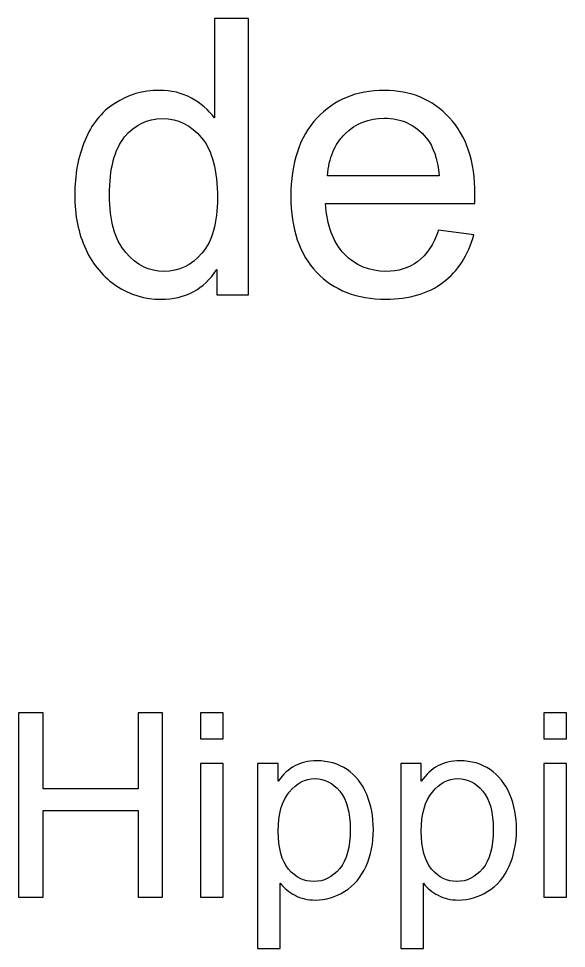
# Model space of a CAD drawing. Header units: millimetres. Extents: x -494 to 494, y -418 to 418.
# Drawn here: x -324.63 to -306.6, y -392.49 to -361.9 of the extents above; entities that cross this region are included whole.
import ezdxf

# ---------------------------------------------------------------- set-up
doc = ezdxf.new("R2010")
doc.units = ezdxf.units.MM
doc.header["$MEASUREMENT"] = 0

msp = doc.modelspace()

# ---------------------------------------------------------------- linework, layer by layer
at = {"color": 250}
for points, knots in [([(-318.1113, -370.9889), (-318.1113, -370.9889), (-318.1113, -370.1528), (-318.1113, -370.1528), (-318.1113, -370.1528), (-318.5283, -370.8026), (-319.1421, -371.1286), (-319.9528, -371.1286), (-319.9528, -371.1286), (-320.4777, -371.1286), (-320.9603, -370.9847), (-321.3985, -370.6947), (-321.3985, -370.6947), (-321.8387, -370.4068), (-322.1795, -370.0025), (-322.4229, -369.4861), (-322.4229, -369.4861), (-322.6642, -368.9675), (-322.7849, -368.3727), (-322.7849, -367.6996), (-322.7849, -367.6996), (-322.7849, -367.0434), (-322.6748, -366.4486), (-322.4568, -365.9131), (-322.4568, -365.9131), (-322.2367, -365.3797), (-321.9086, -364.9691), (-321.4704, -364.6855), (-321.4704, -364.6855), (-321.0344, -364.3997), (-320.5433, -364.2579), (-320.0036, -364.2579), (-320.0036, -364.2579), (-319.6057, -364.2579), (-319.2522, -364.3426), (-318.9431, -364.5098), (-318.9431, -364.5098), (-318.6341, -364.677), (-318.3822, -364.8971), (-318.1875, -365.1659), (-318.1875, -365.1659), (-318.1875, -365.1659), (-318.1875, -361.8957), (-318.1875, -361.8957), (-318.1875, -361.8957), (-318.1875, -361.8957), (-317.0699, -361.8957), (-317.0699, -361.8957), (-317.0699, -361.8957), (-317.0699, -361.8957), (-317.0699, -370.9889), (-317.0699, -370.9889), (-317.0699, -370.9889), (-317.0699, -370.9889), (-318.1113, -370.9889), (-318.1113, -370.9889)], [0, 0, 0, 0, 0.0666667, 0.0666667, 0.0666667, 0.0666667, 0.1333333, 0.1333333, 0.1333333, 0.1333333, 0.2, 0.2, 0.2, 0.2, 0.2666667, 0.2666667, 0.2666667, 0.2666667, 0.3333333, 0.3333333, 0.3333333, 0.3333333, 0.4, 0.4, 0.4, 0.4, 0.4666667, 0.4666667, 0.4666667, 0.4666667, 0.5333333, 0.5333333, 0.5333333, 0.5333333, 0.6, 0.6, 0.6, 0.6, 0.6666667, 0.6666667, 0.6666667, 0.6666667, 0.7333333, 0.7333333, 0.7333333, 0.7333333, 0.8, 0.8, 0.8, 0.8, 0.8666667, 0.8666667, 0.8666667, 0.8666667, 1, 1, 1, 1]), ([(-310.8067, -368.8553), (-310.8067, -368.8553), (-309.651, -369.0077), (-309.651, -369.0077), (-309.651, -369.0077), (-309.8309, -369.6787), (-310.1675, -370.2015), (-310.6585, -370.5719), (-310.6585, -370.5719), (-311.1496, -370.9423), (-311.7761, -371.1286), (-312.5402, -371.1286), (-312.5402, -371.1286), (-313.5012, -371.1286), (-314.2632, -370.8323), (-314.8262, -370.2396), (-314.8262, -370.2396), (-315.3893, -369.649), (-315.6708, -368.8172), (-315.6708, -367.7483), (-315.6708, -367.7483), (-315.6708, -366.6434), (-315.3872, -365.784), (-314.8178, -365.1744), (-314.8178, -365.1744), (-314.2484, -364.5627), (-313.5097, -364.2579), (-312.6016, -364.2579), (-312.6016, -364.2579), (-311.7232, -364.2579), (-311.0057, -364.5563), (-310.449, -365.1554), (-310.449, -365.1554), (-309.8923, -365.7544), (-309.6129, -366.5968), (-309.6129, -367.6827), (-309.6129, -367.6827), (-309.6129, -367.7483), (-309.615, -367.8478), (-309.6192, -367.979), (-309.6192, -367.979), (-309.6192, -367.979), (-314.5278, -367.979), (-314.5278, -367.979), (-314.5278, -367.979), (-314.4855, -368.7008), (-314.2823, -369.2553), (-313.914, -369.6385), (-313.914, -369.6385), (-313.5478, -370.0216), (-313.0885, -370.2142), (-312.5402, -370.2142), (-312.5402, -370.2142), (-312.1317, -370.2142), (-311.7825, -370.1062), (-311.4946, -369.8903), (-311.4946, -369.8903), (-311.2046, -369.6744), (-310.976, -369.3294), (-310.8067, -368.8553)], [0, 0, 0, 0, 0.0625, 0.0625, 0.0625, 0.0625, 0.125, 0.125, 0.125, 0.125, 0.1875, 0.1875, 0.1875, 0.1875, 0.25, 0.25, 0.25, 0.25, 0.3125, 0.3125, 0.3125, 0.3125, 0.375, 0.375, 0.375, 0.375, 0.4375, 0.4375, 0.4375, 0.4375, 0.5, 0.5, 0.5, 0.5, 0.5625, 0.5625, 0.5625, 0.5625, 0.625, 0.625, 0.625, 0.625, 0.6875, 0.6875, 0.6875, 0.6875, 0.75, 0.75, 0.75, 0.75, 0.8125, 0.8125, 0.8125, 0.8125, 0.875, 0.875, 0.875, 0.875, 1, 1, 1, 1]), ([(-321.6419, -367.7017), (-321.6419, -368.5441), (-321.4641, -369.1728), (-321.1064, -369.5898), (-321.1064, -369.5898), (-320.7508, -370.0068), (-320.3296, -370.2142), (-319.8448, -370.2142), (-319.8448, -370.2142), (-319.3559, -370.2142), (-318.941, -370.0152), (-318.5981, -369.6173), (-318.5981, -369.6173), (-318.2573, -369.2194), (-318.0859, -368.6119), (-318.0859, -367.7948), (-318.0859, -367.7948), (-318.0859, -366.8974), (-318.2595, -366.237), (-318.6087, -365.8158), (-318.6087, -365.8158), (-318.9558, -365.3945), (-319.3855, -365.185), (-319.8956, -365.185), (-319.8956, -365.185), (-320.3931, -365.185), (-320.8079, -365.3861), (-321.1424, -365.7904), (-321.1424, -365.7904), (-321.4747, -366.1946), (-321.6419, -366.8318), (-321.6419, -367.7017)], [0, 0, 0, 0, 0.1111111, 0.1111111, 0.1111111, 0.1111111, 0.2222222, 0.2222222, 0.2222222, 0.2222222, 0.3333333, 0.3333333, 0.3333333, 0.3333333, 0.4444444, 0.4444444, 0.4444444, 0.4444444, 0.5555556, 0.5555556, 0.5555556, 0.5555556, 0.6666667, 0.6666667, 0.6666667, 0.6666667, 0.7777778, 0.7777778, 0.7777778, 0.7777778, 1, 1, 1, 1]), ([(-314.4643, -367.0646), (-314.4643, -367.0646), (-310.794, -367.0646), (-310.794, -367.0646), (-310.794, -367.0646), (-310.8427, -366.51), (-310.9845, -366.0952), (-311.2152, -365.8179), (-311.2152, -365.8179), (-311.5687, -365.3882), (-312.0301, -365.1723), (-312.5953, -365.1723), (-312.5953, -365.1723), (-313.1075, -365.1723), (-313.5372, -365.3437), (-313.8864, -365.6866), (-313.8864, -365.6866), (-314.2336, -366.0295), (-314.4262, -366.4889), (-314.4643, -367.0646)], [0, 0, 0, 0, 0.1666667, 0.1666667, 0.1666667, 0.1666667, 0.3333333, 0.3333333, 0.3333333, 0.3333333, 0.5, 0.5, 0.5, 0.5, 0.6666667, 0.6666667, 0.6666667, 0.6666667, 1, 1, 1, 1]), ([(-324.6333, -390.803), (-324.6333, -390.803), (-324.6333, -384.7408), (-324.6333, -384.7408), (-324.6333, -384.7408), (-324.6333, -384.7408), (-323.829, -384.7408), (-323.829, -384.7408), (-323.829, -384.7408), (-323.829, -384.7408), (-323.829, -387.2385), (-323.829, -387.2385), (-323.829, -387.2385), (-323.829, -387.2385), (-320.6963, -387.2385), (-320.6963, -387.2385), (-320.6963, -387.2385), (-320.6963, -387.2385), (-320.6963, -384.7408), (-320.6963, -384.7408), (-320.6963, -384.7408), (-320.6963, -384.7408), (-319.8919, -384.7408), (-319.8919, -384.7408), (-319.8919, -384.7408), (-319.8919, -384.7408), (-319.8919, -390.803), (-319.8919, -390.803), (-319.8919, -390.803), (-319.8919, -390.803), (-320.6963, -390.803), (-320.6963, -390.803), (-320.6963, -390.803), (-320.6963, -390.803), (-320.6963, -387.9497), (-320.6963, -387.9497), (-320.6963, -387.9497), (-320.6963, -387.9497), (-323.829, -387.9497), (-323.829, -387.9497), (-323.829, -387.9497), (-323.829, -387.9497), (-323.829, -390.803), (-323.829, -390.803), (-323.829, -390.803), (-323.829, -390.803), (-324.6333, -390.803), (-324.6333, -390.803)], [0, 0, 0, 0, 0.0769231, 0.0769231, 0.0769231, 0.0769231, 0.1538462, 0.1538462, 0.1538462, 0.1538462, 0.2307692, 0.2307692, 0.2307692, 0.2307692, 0.3076923, 0.3076923, 0.3076923, 0.3076923, 0.3846154, 0.3846154, 0.3846154, 0.3846154, 0.4615385, 0.4615385, 0.4615385, 0.4615385, 0.5384615, 0.5384615, 0.5384615, 0.5384615, 0.6153846, 0.6153846, 0.6153846, 0.6153846, 0.6923077, 0.6923077, 0.6923077, 0.6923077, 0.7692308, 0.7692308, 0.7692308, 0.7692308, 0.8461538, 0.8461538, 0.8461538, 0.8461538, 1, 1, 1, 1]), ([(-318.6459, -385.5875), (-318.6459, -385.5875), (-318.6459, -384.7408), (-318.6459, -384.7408), (-318.6459, -384.7408), (-318.6459, -384.7408), (-317.9008, -384.7408), (-317.9008, -384.7408), (-317.9008, -384.7408), (-317.9008, -384.7408), (-317.9008, -385.5875), (-317.9008, -385.5875), (-317.9008, -385.5875), (-317.9008, -385.5875), (-318.6459, -385.5875), (-318.6459, -385.5875)], [0, 0, 0, 0, 0.2, 0.2, 0.2, 0.2, 0.4, 0.4, 0.4, 0.4, 0.6, 0.6, 0.6, 0.6, 1, 1, 1, 1]), ([(-307.3471, -385.5875), (-307.3471, -385.5875), (-307.3471, -384.7408), (-307.3471, -384.7408), (-307.3471, -384.7408), (-307.3471, -384.7408), (-306.602, -384.7408), (-306.602, -384.7408), (-306.602, -384.7408), (-306.602, -384.7408), (-306.602, -385.5875), (-306.602, -385.5875), (-306.602, -385.5875), (-306.602, -385.5875), (-307.3471, -385.5875), (-307.3471, -385.5875)], [0, 0, 0, 0, 0.2, 0.2, 0.2, 0.2, 0.4, 0.4, 0.4, 0.4, 0.6, 0.6, 0.6, 0.6, 1, 1, 1, 1]), ([(-316.7649, -392.4879), (-316.7649, -392.4879), (-316.7649, -386.4088), (-316.7649, -386.4088), (-316.7649, -386.4088), (-316.7649, -386.4088), (-316.0876, -386.4088), (-316.0876, -386.4088), (-316.0876, -386.4088), (-316.0876, -386.4088), (-316.0876, -386.9859), (-316.0876, -386.9859), (-316.0876, -386.9859), (-315.9281, -386.763), (-315.7475, -386.5951), (-315.5457, -386.4836), (-315.5457, -386.4836), (-315.3453, -386.3721), (-315.1012, -386.3156), (-314.8147, -386.3156), (-314.8147, -386.3156), (-314.4394, -386.3156), (-314.1092, -386.4116), (-313.8227, -386.6049), (-313.8227, -386.6049), (-313.5363, -386.7968), (-313.3204, -387.0692), (-313.1736, -387.4191), (-313.1736, -387.4191), (-313.0283, -387.7705), (-312.9549, -388.1543), (-312.9549, -388.5734), (-312.9549, -388.5734), (-312.9549, -389.0208), (-313.0353, -389.4243), (-313.1962, -389.7842), (-313.1962, -389.7842), (-313.3571, -390.1426), (-313.5913, -390.4178), (-313.8989, -390.6097), (-313.8989, -390.6097), (-314.2051, -390.8002), (-314.5283, -390.8961), (-314.8669, -390.8961), (-314.8669, -390.8961), (-315.1153, -390.8961), (-315.3383, -390.8439), (-315.5344, -390.7395), (-315.5344, -390.7395), (-315.732, -390.6351), (-315.8928, -390.5038), (-316.0198, -390.3444), (-316.0198, -390.3444), (-316.0198, -390.3444), (-316.0198, -392.4879), (-316.0198, -392.4879), (-316.0198, -392.4879), (-316.0198, -392.4879), (-316.7649, -392.4879), (-316.7649, -392.4879)], [0, 0, 0, 0, 0.0625, 0.0625, 0.0625, 0.0625, 0.125, 0.125, 0.125, 0.125, 0.1875, 0.1875, 0.1875, 0.1875, 0.25, 0.25, 0.25, 0.25, 0.3125, 0.3125, 0.3125, 0.3125, 0.375, 0.375, 0.375, 0.375, 0.4375, 0.4375, 0.4375, 0.4375, 0.5, 0.5, 0.5, 0.5, 0.5625, 0.5625, 0.5625, 0.5625, 0.625, 0.625, 0.625, 0.625, 0.6875, 0.6875, 0.6875, 0.6875, 0.75, 0.75, 0.75, 0.75, 0.8125, 0.8125, 0.8125, 0.8125, 0.875, 0.875, 0.875, 0.875, 1, 1, 1, 1]), ([(-312.056, -392.4879), (-312.056, -392.4879), (-312.056, -386.4088), (-312.056, -386.4088), (-312.056, -386.4088), (-312.056, -386.4088), (-311.3787, -386.4088), (-311.3787, -386.4088), (-311.3787, -386.4088), (-311.3787, -386.4088), (-311.3787, -386.9859), (-311.3787, -386.9859), (-311.3787, -386.9859), (-311.2192, -386.763), (-311.0386, -386.5951), (-310.8368, -386.4836), (-310.8368, -386.4836), (-310.6364, -386.3721), (-310.3923, -386.3156), (-310.1058, -386.3156), (-310.1058, -386.3156), (-309.7305, -386.3156), (-309.4003, -386.4116), (-309.1138, -386.6049), (-309.1138, -386.6049), (-308.8274, -386.7968), (-308.6115, -387.0692), (-308.4647, -387.4191), (-308.4647, -387.4191), (-308.3194, -387.7705), (-308.246, -388.1543), (-308.246, -388.5734), (-308.246, -388.5734), (-308.246, -389.0208), (-308.3264, -389.4243), (-308.4873, -389.7842), (-308.4873, -389.7842), (-308.6482, -390.1426), (-308.8824, -390.4178), (-309.19, -390.6097), (-309.19, -390.6097), (-309.4962, -390.8002), (-309.8194, -390.8961), (-310.158, -390.8961), (-310.158, -390.8961), (-310.4064, -390.8961), (-310.6294, -390.8439), (-310.8255, -390.7395), (-310.8255, -390.7395), (-311.0231, -390.6351), (-311.1839, -390.5038), (-311.3109, -390.3444), (-311.3109, -390.3444), (-311.3109, -390.3444), (-311.3109, -392.4879), (-311.3109, -392.4879), (-311.3109, -392.4879), (-311.3109, -392.4879), (-312.056, -392.4879), (-312.056, -392.4879)], [0, 0, 0, 0, 0.0625, 0.0625, 0.0625, 0.0625, 0.125, 0.125, 0.125, 0.125, 0.1875, 0.1875, 0.1875, 0.1875, 0.25, 0.25, 0.25, 0.25, 0.3125, 0.3125, 0.3125, 0.3125, 0.375, 0.375, 0.375, 0.375, 0.4375, 0.4375, 0.4375, 0.4375, 0.5, 0.5, 0.5, 0.5, 0.5625, 0.5625, 0.5625, 0.5625, 0.625, 0.625, 0.625, 0.625, 0.6875, 0.6875, 0.6875, 0.6875, 0.75, 0.75, 0.75, 0.75, 0.8125, 0.8125, 0.8125, 0.8125, 0.875, 0.875, 0.875, 0.875, 1, 1, 1, 1]), ([(-318.6459, -390.803), (-318.6459, -390.803), (-318.6459, -386.4088), (-318.6459, -386.4088), (-318.6459, -386.4088), (-318.6459, -386.4088), (-317.9008, -386.4088), (-317.9008, -386.4088), (-317.9008, -386.4088), (-317.9008, -386.4088), (-317.9008, -390.803), (-317.9008, -390.803), (-317.9008, -390.803), (-317.9008, -390.803), (-318.6459, -390.803), (-318.6459, -390.803)], [0, 0, 0, 0, 0.2, 0.2, 0.2, 0.2, 0.4, 0.4, 0.4, 0.4, 0.6, 0.6, 0.6, 0.6, 1, 1, 1, 1]), ([(-307.3471, -390.803), (-307.3471, -390.803), (-307.3471, -386.4088), (-307.3471, -386.4088), (-307.3471, -386.4088), (-307.3471, -386.4088), (-306.602, -386.4088), (-306.602, -386.4088), (-306.602, -386.4088), (-306.602, -386.4088), (-306.602, -390.803), (-306.602, -390.803), (-306.602, -390.803), (-306.602, -390.803), (-307.3471, -390.803), (-307.3471, -390.803)], [0, 0, 0, 0, 0.2, 0.2, 0.2, 0.2, 0.4, 0.4, 0.4, 0.4, 0.6, 0.6, 0.6, 0.6, 1, 1, 1, 1]), ([(-316.0876, -388.6327), (-316.0876, -389.1957), (-315.9733, -389.612), (-315.7461, -389.8815), (-315.7461, -389.8815), (-315.5175, -390.1511), (-315.2409, -390.2865), (-314.9163, -390.2865), (-314.9163, -390.2865), (-314.5861, -390.2865), (-314.3039, -390.1468), (-314.0697, -389.8674), (-314.0697, -389.8674), (-313.834, -389.588), (-313.7169, -389.1562), (-313.7169, -388.5706), (-313.7169, -388.5706), (-313.7169, -388.0118), (-313.8312, -387.5941), (-314.0612, -387.3161), (-314.0612, -387.3161), (-314.2912, -387.0381), (-314.565, -386.8999), (-314.8839, -386.8999), (-314.8839, -386.8999), (-315.2, -386.8999), (-315.4794, -387.048), (-315.7221, -387.3429), (-315.7221, -387.3429), (-315.9662, -387.6393), (-316.0876, -388.0683), (-316.0876, -388.6327)], [0, 0, 0, 0, 0.1111111, 0.1111111, 0.1111111, 0.1111111, 0.2222222, 0.2222222, 0.2222222, 0.2222222, 0.3333333, 0.3333333, 0.3333333, 0.3333333, 0.4444444, 0.4444444, 0.4444444, 0.4444444, 0.5555556, 0.5555556, 0.5555556, 0.5555556, 0.6666667, 0.6666667, 0.6666667, 0.6666667, 0.7777778, 0.7777778, 0.7777778, 0.7777778, 1, 1, 1, 1]), ([(-311.3787, -388.6327), (-311.3787, -389.1957), (-311.2644, -389.612), (-311.0372, -389.8815), (-311.0372, -389.8815), (-310.8086, -390.1511), (-310.532, -390.2865), (-310.2074, -390.2865), (-310.2074, -390.2865), (-309.8772, -390.2865), (-309.595, -390.1468), (-309.3608, -389.8674), (-309.3608, -389.8674), (-309.1251, -389.588), (-309.008, -389.1562), (-309.008, -388.5706), (-309.008, -388.5706), (-309.008, -388.0118), (-309.1223, -387.5941), (-309.3523, -387.3161), (-309.3523, -387.3161), (-309.5823, -387.0381), (-309.8561, -386.8999), (-310.175, -386.8999), (-310.175, -386.8999), (-310.4911, -386.8999), (-310.7705, -387.048), (-311.0132, -387.3429), (-311.0132, -387.3429), (-311.2573, -387.6393), (-311.3787, -388.0683), (-311.3787, -388.6327)], [0, 0, 0, 0, 0.1111111, 0.1111111, 0.1111111, 0.1111111, 0.2222222, 0.2222222, 0.2222222, 0.2222222, 0.3333333, 0.3333333, 0.3333333, 0.3333333, 0.4444444, 0.4444444, 0.4444444, 0.4444444, 0.5555556, 0.5555556, 0.5555556, 0.5555556, 0.6666667, 0.6666667, 0.6666667, 0.6666667, 0.7777778, 0.7777778, 0.7777778, 0.7777778, 1, 1, 1, 1])]:
    msp.add_open_spline(points, degree=3, knots=knots, dxfattribs=at)
at = {"lineweight": 9}
for points, knots in [([(-318.1113, -370.9889), (-318.1113, -370.9889), (-318.1113, -370.1528), (-318.1113, -370.1528), (-318.1113, -370.1528), (-318.5283, -370.8026), (-319.1421, -371.1286), (-319.9528, -371.1286), (-319.9528, -371.1286), (-320.4777, -371.1286), (-320.9603, -370.9847), (-321.3985, -370.6947), (-321.3985, -370.6947), (-321.8387, -370.4068), (-322.1795, -370.0025), (-322.4229, -369.4861), (-322.4229, -369.4861), (-322.6642, -368.9675), (-322.7849, -368.3727), (-322.7849, -367.6996), (-322.7849, -367.6996), (-322.7849, -367.0434), (-322.6748, -366.4486), (-322.4568, -365.9131), (-322.4568, -365.9131), (-322.2367, -365.3797), (-321.9086, -364.9691), (-321.4704, -364.6855), (-321.4704, -364.6855), (-321.0344, -364.3997), (-320.5433, -364.2579), (-320.0036, -364.2579), (-320.0036, -364.2579), (-319.6057, -364.2579), (-319.2522, -364.3426), (-318.9431, -364.5098), (-318.9431, -364.5098), (-318.6341, -364.677), (-318.3822, -364.8971), (-318.1875, -365.1659), (-318.1875, -365.1659), (-318.1875, -365.1659), (-318.1875, -361.8957), (-318.1875, -361.8957), (-318.1875, -361.8957), (-318.1875, -361.8957), (-317.0699, -361.8957), (-317.0699, -361.8957), (-317.0699, -361.8957), (-317.0699, -361.8957), (-317.0699, -370.9889), (-317.0699, -370.9889), (-317.0699, -370.9889), (-317.0699, -370.9889), (-318.1113, -370.9889), (-318.1113, -370.9889)], [0, 0, 0, 0, 0.0666667, 0.0666667, 0.0666667, 0.0666667, 0.1333333, 0.1333333, 0.1333333, 0.1333333, 0.2, 0.2, 0.2, 0.2, 0.2666667, 0.2666667, 0.2666667, 0.2666667, 0.3333333, 0.3333333, 0.3333333, 0.3333333, 0.4, 0.4, 0.4, 0.4, 0.4666667, 0.4666667, 0.4666667, 0.4666667, 0.5333333, 0.5333333, 0.5333333, 0.5333333, 0.6, 0.6, 0.6, 0.6, 0.6666667, 0.6666667, 0.6666667, 0.6666667, 0.7333333, 0.7333333, 0.7333333, 0.7333333, 0.8, 0.8, 0.8, 0.8, 0.8666667, 0.8666667, 0.8666667, 0.8666667, 1, 1, 1, 1]), ([(-310.8067, -368.8553), (-310.8067, -368.8553), (-309.651, -369.0077), (-309.651, -369.0077), (-309.651, -369.0077), (-309.8309, -369.6787), (-310.1675, -370.2015), (-310.6585, -370.5719), (-310.6585, -370.5719), (-311.1496, -370.9423), (-311.7761, -371.1286), (-312.5402, -371.1286), (-312.5402, -371.1286), (-313.5012, -371.1286), (-314.2632, -370.8323), (-314.8262, -370.2396), (-314.8262, -370.2396), (-315.3893, -369.649), (-315.6708, -368.8172), (-315.6708, -367.7483), (-315.6708, -367.7483), (-315.6708, -366.6434), (-315.3872, -365.784), (-314.8178, -365.1744), (-314.8178, -365.1744), (-314.2484, -364.5627), (-313.5097, -364.2579), (-312.6016, -364.2579), (-312.6016, -364.2579), (-311.7232, -364.2579), (-311.0057, -364.5563), (-310.449, -365.1554), (-310.449, -365.1554), (-309.8923, -365.7544), (-309.6129, -366.5968), (-309.6129, -367.6827), (-309.6129, -367.6827), (-309.6129, -367.7483), (-309.615, -367.8478), (-309.6192, -367.979), (-309.6192, -367.979), (-309.6192, -367.979), (-314.5278, -367.979), (-314.5278, -367.979), (-314.5278, -367.979), (-314.4855, -368.7008), (-314.2823, -369.2553), (-313.914, -369.6385), (-313.914, -369.6385), (-313.5478, -370.0216), (-313.0885, -370.2142), (-312.5402, -370.2142), (-312.5402, -370.2142), (-312.1317, -370.2142), (-311.7825, -370.1062), (-311.4946, -369.8903), (-311.4946, -369.8903), (-311.2046, -369.6744), (-310.976, -369.3294), (-310.8067, -368.8553)], [0, 0, 0, 0, 0.0625, 0.0625, 0.0625, 0.0625, 0.125, 0.125, 0.125, 0.125, 0.1875, 0.1875, 0.1875, 0.1875, 0.25, 0.25, 0.25, 0.25, 0.3125, 0.3125, 0.3125, 0.3125, 0.375, 0.375, 0.375, 0.375, 0.4375, 0.4375, 0.4375, 0.4375, 0.5, 0.5, 0.5, 0.5, 0.5625, 0.5625, 0.5625, 0.5625, 0.625, 0.625, 0.625, 0.625, 0.6875, 0.6875, 0.6875, 0.6875, 0.75, 0.75, 0.75, 0.75, 0.8125, 0.8125, 0.8125, 0.8125, 0.875, 0.875, 0.875, 0.875, 1, 1, 1, 1]), ([(-321.6419, -367.7017), (-321.6419, -368.5441), (-321.4641, -369.1728), (-321.1064, -369.5898), (-321.1064, -369.5898), (-320.7508, -370.0068), (-320.3296, -370.2142), (-319.8448, -370.2142), (-319.8448, -370.2142), (-319.3559, -370.2142), (-318.941, -370.0152), (-318.5981, -369.6173), (-318.5981, -369.6173), (-318.2573, -369.2194), (-318.0859, -368.6119), (-318.0859, -367.7948), (-318.0859, -367.7948), (-318.0859, -366.8974), (-318.2595, -366.237), (-318.6087, -365.8158), (-318.6087, -365.8158), (-318.9558, -365.3945), (-319.3855, -365.185), (-319.8956, -365.185), (-319.8956, -365.185), (-320.3931, -365.185), (-320.8079, -365.3861), (-321.1424, -365.7904), (-321.1424, -365.7904), (-321.4747, -366.1946), (-321.6419, -366.8318), (-321.6419, -367.7017)], [0, 0, 0, 0, 0.1111111, 0.1111111, 0.1111111, 0.1111111, 0.2222222, 0.2222222, 0.2222222, 0.2222222, 0.3333333, 0.3333333, 0.3333333, 0.3333333, 0.4444444, 0.4444444, 0.4444444, 0.4444444, 0.5555556, 0.5555556, 0.5555556, 0.5555556, 0.6666667, 0.6666667, 0.6666667, 0.6666667, 0.7777778, 0.7777778, 0.7777778, 0.7777778, 1, 1, 1, 1]), ([(-314.4643, -367.0646), (-314.4643, -367.0646), (-310.794, -367.0646), (-310.794, -367.0646), (-310.794, -367.0646), (-310.8427, -366.51), (-310.9845, -366.0952), (-311.2152, -365.8179), (-311.2152, -365.8179), (-311.5687, -365.3882), (-312.0301, -365.1723), (-312.5953, -365.1723), (-312.5953, -365.1723), (-313.1075, -365.1723), (-313.5372, -365.3437), (-313.8864, -365.6866), (-313.8864, -365.6866), (-314.2336, -366.0295), (-314.4262, -366.4889), (-314.4643, -367.0646)], [0, 0, 0, 0, 0.1666667, 0.1666667, 0.1666667, 0.1666667, 0.3333333, 0.3333333, 0.3333333, 0.3333333, 0.5, 0.5, 0.5, 0.5, 0.6666667, 0.6666667, 0.6666667, 0.6666667, 1, 1, 1, 1]), ([(-324.6333, -390.803), (-324.6333, -390.803), (-324.6333, -384.7408), (-324.6333, -384.7408), (-324.6333, -384.7408), (-324.6333, -384.7408), (-323.829, -384.7408), (-323.829, -384.7408), (-323.829, -384.7408), (-323.829, -384.7408), (-323.829, -387.2385), (-323.829, -387.2385), (-323.829, -387.2385), (-323.829, -387.2385), (-320.6963, -387.2385), (-320.6963, -387.2385), (-320.6963, -387.2385), (-320.6963, -387.2385), (-320.6963, -384.7408), (-320.6963, -384.7408), (-320.6963, -384.7408), (-320.6963, -384.7408), (-319.8919, -384.7408), (-319.8919, -384.7408), (-319.8919, -384.7408), (-319.8919, -384.7408), (-319.8919, -390.803), (-319.8919, -390.803), (-319.8919, -390.803), (-319.8919, -390.803), (-320.6963, -390.803), (-320.6963, -390.803), (-320.6963, -390.803), (-320.6963, -390.803), (-320.6963, -387.9497), (-320.6963, -387.9497), (-320.6963, -387.9497), (-320.6963, -387.9497), (-323.829, -387.9497), (-323.829, -387.9497), (-323.829, -387.9497), (-323.829, -387.9497), (-323.829, -390.803), (-323.829, -390.803), (-323.829, -390.803), (-323.829, -390.803), (-324.6333, -390.803), (-324.6333, -390.803)], [0, 0, 0, 0, 0.0769231, 0.0769231, 0.0769231, 0.0769231, 0.1538462, 0.1538462, 0.1538462, 0.1538462, 0.2307692, 0.2307692, 0.2307692, 0.2307692, 0.3076923, 0.3076923, 0.3076923, 0.3076923, 0.3846154, 0.3846154, 0.3846154, 0.3846154, 0.4615385, 0.4615385, 0.4615385, 0.4615385, 0.5384615, 0.5384615, 0.5384615, 0.5384615, 0.6153846, 0.6153846, 0.6153846, 0.6153846, 0.6923077, 0.6923077, 0.6923077, 0.6923077, 0.7692308, 0.7692308, 0.7692308, 0.7692308, 0.8461538, 0.8461538, 0.8461538, 0.8461538, 1, 1, 1, 1]), ([(-318.6459, -385.5875), (-318.6459, -385.5875), (-318.6459, -384.7408), (-318.6459, -384.7408), (-318.6459, -384.7408), (-318.6459, -384.7408), (-317.9008, -384.7408), (-317.9008, -384.7408), (-317.9008, -384.7408), (-317.9008, -384.7408), (-317.9008, -385.5875), (-317.9008, -385.5875), (-317.9008, -385.5875), (-317.9008, -385.5875), (-318.6459, -385.5875), (-318.6459, -385.5875)], [0, 0, 0, 0, 0.2, 0.2, 0.2, 0.2, 0.4, 0.4, 0.4, 0.4, 0.6, 0.6, 0.6, 0.6, 1, 1, 1, 1]), ([(-307.3471, -385.5875), (-307.3471, -385.5875), (-307.3471, -384.7408), (-307.3471, -384.7408), (-307.3471, -384.7408), (-307.3471, -384.7408), (-306.602, -384.7408), (-306.602, -384.7408), (-306.602, -384.7408), (-306.602, -384.7408), (-306.602, -385.5875), (-306.602, -385.5875), (-306.602, -385.5875), (-306.602, -385.5875), (-307.3471, -385.5875), (-307.3471, -385.5875)], [0, 0, 0, 0, 0.2, 0.2, 0.2, 0.2, 0.4, 0.4, 0.4, 0.4, 0.6, 0.6, 0.6, 0.6, 1, 1, 1, 1]), ([(-316.7649, -392.4879), (-316.7649, -392.4879), (-316.7649, -386.4088), (-316.7649, -386.4088), (-316.7649, -386.4088), (-316.7649, -386.4088), (-316.0876, -386.4088), (-316.0876, -386.4088), (-316.0876, -386.4088), (-316.0876, -386.4088), (-316.0876, -386.9859), (-316.0876, -386.9859), (-316.0876, -386.9859), (-315.9281, -386.763), (-315.7475, -386.5951), (-315.5457, -386.4836), (-315.5457, -386.4836), (-315.3453, -386.3721), (-315.1012, -386.3156), (-314.8147, -386.3156), (-314.8147, -386.3156), (-314.4394, -386.3156), (-314.1092, -386.4116), (-313.8227, -386.6049), (-313.8227, -386.6049), (-313.5363, -386.7968), (-313.3204, -387.0692), (-313.1736, -387.4191), (-313.1736, -387.4191), (-313.0283, -387.7705), (-312.9549, -388.1543), (-312.9549, -388.5734), (-312.9549, -388.5734), (-312.9549, -389.0208), (-313.0353, -389.4243), (-313.1962, -389.7842), (-313.1962, -389.7842), (-313.3571, -390.1426), (-313.5913, -390.4178), (-313.8989, -390.6097), (-313.8989, -390.6097), (-314.2051, -390.8002), (-314.5283, -390.8961), (-314.8669, -390.8961), (-314.8669, -390.8961), (-315.1153, -390.8961), (-315.3383, -390.8439), (-315.5344, -390.7395), (-315.5344, -390.7395), (-315.732, -390.6351), (-315.8928, -390.5038), (-316.0198, -390.3444), (-316.0198, -390.3444), (-316.0198, -390.3444), (-316.0198, -392.4879), (-316.0198, -392.4879), (-316.0198, -392.4879), (-316.0198, -392.4879), (-316.7649, -392.4879), (-316.7649, -392.4879)], [0, 0, 0, 0, 0.0625, 0.0625, 0.0625, 0.0625, 0.125, 0.125, 0.125, 0.125, 0.1875, 0.1875, 0.1875, 0.1875, 0.25, 0.25, 0.25, 0.25, 0.3125, 0.3125, 0.3125, 0.3125, 0.375, 0.375, 0.375, 0.375, 0.4375, 0.4375, 0.4375, 0.4375, 0.5, 0.5, 0.5, 0.5, 0.5625, 0.5625, 0.5625, 0.5625, 0.625, 0.625, 0.625, 0.625, 0.6875, 0.6875, 0.6875, 0.6875, 0.75, 0.75, 0.75, 0.75, 0.8125, 0.8125, 0.8125, 0.8125, 0.875, 0.875, 0.875, 0.875, 1, 1, 1, 1]), ([(-312.056, -392.4879), (-312.056, -392.4879), (-312.056, -386.4088), (-312.056, -386.4088), (-312.056, -386.4088), (-312.056, -386.4088), (-311.3787, -386.4088), (-311.3787, -386.4088), (-311.3787, -386.4088), (-311.3787, -386.4088), (-311.3787, -386.9859), (-311.3787, -386.9859), (-311.3787, -386.9859), (-311.2192, -386.763), (-311.0386, -386.5951), (-310.8368, -386.4836), (-310.8368, -386.4836), (-310.6364, -386.3721), (-310.3923, -386.3156), (-310.1058, -386.3156), (-310.1058, -386.3156), (-309.7305, -386.3156), (-309.4003, -386.4116), (-309.1138, -386.6049), (-309.1138, -386.6049), (-308.8274, -386.7968), (-308.6115, -387.0692), (-308.4647, -387.4191), (-308.4647, -387.4191), (-308.3194, -387.7705), (-308.246, -388.1543), (-308.246, -388.5734), (-308.246, -388.5734), (-308.246, -389.0208), (-308.3264, -389.4243), (-308.4873, -389.7842), (-308.4873, -389.7842), (-308.6482, -390.1426), (-308.8824, -390.4178), (-309.19, -390.6097), (-309.19, -390.6097), (-309.4962, -390.8002), (-309.8194, -390.8961), (-310.158, -390.8961), (-310.158, -390.8961), (-310.4064, -390.8961), (-310.6294, -390.8439), (-310.8255, -390.7395), (-310.8255, -390.7395), (-311.0231, -390.6351), (-311.1839, -390.5038), (-311.3109, -390.3444), (-311.3109, -390.3444), (-311.3109, -390.3444), (-311.3109, -392.4879), (-311.3109, -392.4879), (-311.3109, -392.4879), (-311.3109, -392.4879), (-312.056, -392.4879), (-312.056, -392.4879)], [0, 0, 0, 0, 0.0625, 0.0625, 0.0625, 0.0625, 0.125, 0.125, 0.125, 0.125, 0.1875, 0.1875, 0.1875, 0.1875, 0.25, 0.25, 0.25, 0.25, 0.3125, 0.3125, 0.3125, 0.3125, 0.375, 0.375, 0.375, 0.375, 0.4375, 0.4375, 0.4375, 0.4375, 0.5, 0.5, 0.5, 0.5, 0.5625, 0.5625, 0.5625, 0.5625, 0.625, 0.625, 0.625, 0.625, 0.6875, 0.6875, 0.6875, 0.6875, 0.75, 0.75, 0.75, 0.75, 0.8125, 0.8125, 0.8125, 0.8125, 0.875, 0.875, 0.875, 0.875, 1, 1, 1, 1]), ([(-318.6459, -390.803), (-318.6459, -390.803), (-318.6459, -386.4088), (-318.6459, -386.4088), (-318.6459, -386.4088), (-318.6459, -386.4088), (-317.9008, -386.4088), (-317.9008, -386.4088), (-317.9008, -386.4088), (-317.9008, -386.4088), (-317.9008, -390.803), (-317.9008, -390.803), (-317.9008, -390.803), (-317.9008, -390.803), (-318.6459, -390.803), (-318.6459, -390.803)], [0, 0, 0, 0, 0.2, 0.2, 0.2, 0.2, 0.4, 0.4, 0.4, 0.4, 0.6, 0.6, 0.6, 0.6, 1, 1, 1, 1]), ([(-307.3471, -390.803), (-307.3471, -390.803), (-307.3471, -386.4088), (-307.3471, -386.4088), (-307.3471, -386.4088), (-307.3471, -386.4088), (-306.602, -386.4088), (-306.602, -386.4088), (-306.602, -386.4088), (-306.602, -386.4088), (-306.602, -390.803), (-306.602, -390.803), (-306.602, -390.803), (-306.602, -390.803), (-307.3471, -390.803), (-307.3471, -390.803)], [0, 0, 0, 0, 0.2, 0.2, 0.2, 0.2, 0.4, 0.4, 0.4, 0.4, 0.6, 0.6, 0.6, 0.6, 1, 1, 1, 1]), ([(-316.0876, -388.6327), (-316.0876, -389.1957), (-315.9733, -389.612), (-315.7461, -389.8815), (-315.7461, -389.8815), (-315.5175, -390.1511), (-315.2409, -390.2865), (-314.9163, -390.2865), (-314.9163, -390.2865), (-314.5861, -390.2865), (-314.3039, -390.1468), (-314.0697, -389.8674), (-314.0697, -389.8674), (-313.834, -389.588), (-313.7169, -389.1562), (-313.7169, -388.5706), (-313.7169, -388.5706), (-313.7169, -388.0118), (-313.8312, -387.5941), (-314.0612, -387.3161), (-314.0612, -387.3161), (-314.2912, -387.0381), (-314.565, -386.8999), (-314.8839, -386.8999), (-314.8839, -386.8999), (-315.2, -386.8999), (-315.4794, -387.048), (-315.7221, -387.3429), (-315.7221, -387.3429), (-315.9662, -387.6393), (-316.0876, -388.0683), (-316.0876, -388.6327)], [0, 0, 0, 0, 0.1111111, 0.1111111, 0.1111111, 0.1111111, 0.2222222, 0.2222222, 0.2222222, 0.2222222, 0.3333333, 0.3333333, 0.3333333, 0.3333333, 0.4444444, 0.4444444, 0.4444444, 0.4444444, 0.5555556, 0.5555556, 0.5555556, 0.5555556, 0.6666667, 0.6666667, 0.6666667, 0.6666667, 0.7777778, 0.7777778, 0.7777778, 0.7777778, 1, 1, 1, 1]), ([(-311.3787, -388.6327), (-311.3787, -389.1957), (-311.2644, -389.612), (-311.0372, -389.8815), (-311.0372, -389.8815), (-310.8086, -390.1511), (-310.532, -390.2865), (-310.2074, -390.2865), (-310.2074, -390.2865), (-309.8772, -390.2865), (-309.595, -390.1468), (-309.3608, -389.8674), (-309.3608, -389.8674), (-309.1251, -389.588), (-309.008, -389.1562), (-309.008, -388.5706), (-309.008, -388.5706), (-309.008, -388.0118), (-309.1223, -387.5941), (-309.3523, -387.3161), (-309.3523, -387.3161), (-309.5823, -387.0381), (-309.8561, -386.8999), (-310.175, -386.8999), (-310.175, -386.8999), (-310.4911, -386.8999), (-310.7705, -387.048), (-311.0132, -387.3429), (-311.0132, -387.3429), (-311.2573, -387.6393), (-311.3787, -388.0683), (-311.3787, -388.6327)], [0, 0, 0, 0, 0.1111111, 0.1111111, 0.1111111, 0.1111111, 0.2222222, 0.2222222, 0.2222222, 0.2222222, 0.3333333, 0.3333333, 0.3333333, 0.3333333, 0.4444444, 0.4444444, 0.4444444, 0.4444444, 0.5555556, 0.5555556, 0.5555556, 0.5555556, 0.6666667, 0.6666667, 0.6666667, 0.6666667, 0.7777778, 0.7777778, 0.7777778, 0.7777778, 1, 1, 1, 1])]:
    msp.add_open_spline(points, degree=3, knots=knots, dxfattribs=at)

doc.saveas('drawing.dxf')
